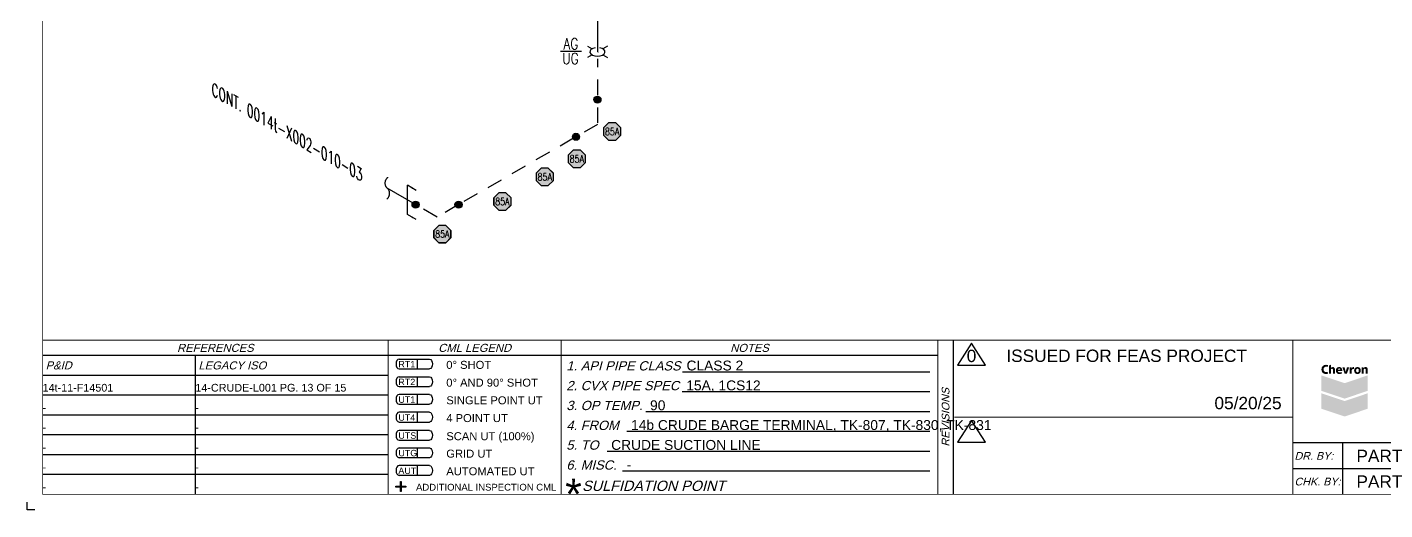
# Model space of a CAD drawing. Header units: inches. Extents: x 0.1 to 17.4, y 0.1 to 11.4.
# Drawn here: x 0.12 to 11.12, y 0.12 to 4.03 of the extents above; entities that cross this region are included whole.
import ezdxf
from ezdxf.enums import TextEntityAlignment as Align

# ---------------------------------------------------------------- set-up
doc = ezdxf.new("R2010")
doc.units = ezdxf.units.IN
doc.header["$MEASUREMENT"] = 0
doc.linetypes.add('HIDDEN2', pattern=[0.1875, 0.125, -0.0625])
for name, color, linetype in [('BORDER', 3, 'Continuous'), ('BORDERTEXT', 7, 'Continuous'), ('Continuation', 7, 'Continuous'), ('DL', 20, 'Continuous'), ('FITTINGS', 4, 'Continuous'), ('LOGO', 8, 'Continuous'), ('PART_PCML', 7, 'Continuous'), ('PIPE-ANNO', 150, 'HIDDEN2'), ('TEXT', 7, 'Continuous'), ('UNAS.PIPE', 251, 'Continuous'), ('WELD POINTS', 41, 'Continuous')]:
    doc.layers.add(name, color=color, linetype=linetype)
doc.layers.add('PIPE', color=7, linetype='Continuous', lineweight=30)
doc.styles.add('FEASStandard', font='arial.ttf')
doc.styles.add('PART_Standard', font='romans', dxfattribs={"width": 0.8, "height": 0.09})
doc.styles.add('Richmond', font='arial.ttf')
doc.styles.add('SIMPLEX', font='ROMANS')
doc.dimstyles.new('Richmond', dxfattribs={"dimtxt": 0.18, "dimasz": 0.18, "dimexe": 0.18, "dimexo": 0.0625, "dimgap": 0.09, "dimtad": 0, "dimtih": 1, "dimtoh": 1, "dimdec": 4, "dimzin": 0, "dimdsep": 46, "dimtxsty": 'Richmond', "dimcen": 0.09, "dimadec": 0, "dimazin": 0, "dimtfac": 1, "dimtdec": 4, "dimtofl": 0, "dimtmove": 0, "dimatfit": 3, "dimfxl": 1, "dimtolj": 1, "dimtzin": 0, "dimarcsym": 0})

# ---------------------------------------------------------------- blocks, each defined once
blk = doc.blocks.new('Border')
h = blk.add_hatch(color=256)
h.dxf.hatch_style = 1
h.paths.add_polyline_path([(3.147, 0.317), (3.11, 0.317), (3.11, 0.31), (3.147, 0.31), (3.147, 0.273), (3.154, 0.273), (3.154, 0.31), (3.191, 0.31), (3.191, 0.317), (3.154, 0.317), (3.154, 0.354), (3.147, 0.354)])
at = {"layer": 'LOGO', "lineweight": 0}
h = blk.add_hatch(color=164, dxfattribs=at)
edge = h.paths.add_edge_path()
edge.add_spline(control_points=[(10.659, 1.229), (10.656, 1.227), (10.65, 1.225), (10.642, 1.225), (10.618, 1.225), (10.605, 1.242), (10.605, 1.262), (10.605, 1.287), (10.622, 1.3), (10.643, 1.3), (10.652, 1.3), (10.656, 1.298), (10.659, 1.297), (10.659, 1.297), (10.656, 1.282), (10.656, 1.282), (10.653, 1.284), (10.65, 1.285), (10.644, 1.285), (10.634, 1.285), (10.623, 1.279), (10.623, 1.263), (10.623, 1.248), (10.632, 1.241), (10.644, 1.241), (10.649, 1.241), (10.652, 1.241), (10.656, 1.243), (10.656, 1.243), (10.659, 1.229), (10.659, 1.229)], knot_values=[0, 0, 0, 0, 1, 1, 1, 2, 2, 2, 3, 3, 3, 4, 4, 4, 5, 5, 5, 6, 6, 6, 7, 7, 7, 8, 8, 8, 9, 9, 9, 10, 10, 10, 10], degree=3, periodic=0)
h = blk.add_hatch(color=150, dxfattribs=at)
h.set_gradient(color1=(0, 127, 255), color2=(0, 59, 117), rotation=45, one_color=1, tint=0.23, name='HEMISPHERICAL')
h.paths.add_polyline_path([(10.605, 1.089), (10.605, 1.214), (10.793, 1.151)])
h = blk.add_hatch(color=142, dxfattribs=at)
h.set_gradient(color1=(0, 153, 204), color2=(0, 57, 77), rotation=75, one_color=1, tint=0.15, name='INVCYLINDER')
h.paths.add_polyline_path([(10.98, 1.214), (10.793, 1.151), (10.605, 1.089), (10.793, 1.026), (10.98, 1.089)])
h = blk.add_hatch(color=164, dxfattribs=at)
edge = h.paths.add_edge_path()
edge.add_spline(control_points=[(10.698, 1.282), (10.692, 1.282), (10.685, 1.279), (10.682, 1.274), (10.682, 1.274), (10.682, 1.274), (10.682, 1.274), (10.682, 1.274), (10.682, 1.3), (10.682, 1.3), (10.682, 1.3), (10.666, 1.294), (10.666, 1.294), (10.666, 1.294), (10.666, 1.228), (10.666, 1.228), (10.666, 1.228), (10.682, 1.228), (10.682, 1.228), (10.682, 1.228), (10.682, 1.259), (10.682, 1.259), (10.682, 1.263), (10.685, 1.268), (10.691, 1.268), (10.697, 1.268), (10.699, 1.263), (10.699, 1.256), (10.699, 1.256), (10.699, 1.228), (10.699, 1.228), (10.699, 1.228), (10.715, 1.228), (10.715, 1.228), (10.715, 1.228), (10.715, 1.259), (10.715, 1.259), (10.715, 1.275), (10.708, 1.282), (10.698, 1.282)], knot_values=[0, 0, 0, 0, 1, 1, 1, 2, 2, 2, 3, 3, 3, 4, 4, 4, 5, 5, 5, 6, 6, 6, 7, 7, 7, 8, 8, 8, 9, 9, 9, 10, 10, 10, 11, 11, 11, 12, 12, 12, 13, 13, 13, 13], degree=3, periodic=0)
h = blk.add_hatch(color=164, dxfattribs=at)
edge = h.paths.add_edge_path(flags=16)
edge.add_spline(control_points=[(10.758, 1.26), (10.758, 1.264), (10.756, 1.271), (10.749, 1.271), (10.742, 1.271), (10.739, 1.265), (10.739, 1.26), (10.739, 1.26), (10.758, 1.26), (10.758, 1.26)], knot_values=[0, 0, 0, 0, 1, 1, 1, 2, 2, 2, 3, 3, 3, 3], degree=3, periodic=0)
edge = h.paths.add_edge_path()
edge.add_spline(control_points=[(10.739, 1.249), (10.74, 1.242), (10.745, 1.238), (10.754, 1.238), (10.759, 1.238), (10.765, 1.24), (10.769, 1.242), (10.769, 1.242), (10.771, 1.23), (10.771, 1.23), (10.765, 1.227), (10.758, 1.225), (10.751, 1.225), (10.732, 1.225), (10.722, 1.237), (10.722, 1.254), (10.722, 1.271), (10.733, 1.282), (10.75, 1.282), (10.767, 1.282), (10.774, 1.27), (10.774, 1.254), (10.774, 1.253), (10.774, 1.25), (10.774, 1.249), (10.774, 1.249), (10.739, 1.249), (10.739, 1.249)], knot_values=[0, 0, 0, 0, 1, 1, 1, 2, 2, 2, 3, 3, 3, 4, 4, 4, 5, 5, 5, 6, 6, 6, 7, 7, 7, 8, 8, 8, 9, 9, 9, 9], degree=3, periodic=0)
blk.add_hatch(color=164, dxfattribs=at).paths.add_polyline_path([(10.793, 1.228), (10.775, 1.28), (10.793, 1.28), (10.802, 1.243), (10.803, 1.243), (10.812, 1.28), (10.83, 1.28), (10.812, 1.228)])
h = blk.add_hatch(color=164, dxfattribs=at)
edge = h.paths.add_edge_path()
edge.add_spline(control_points=[(10.834, 1.263), (10.834, 1.271), (10.834, 1.276), (10.834, 1.28), (10.834, 1.28), (10.849, 1.28), (10.849, 1.28), (10.849, 1.28), (10.849, 1.27), (10.849, 1.27), (10.849, 1.27), (10.85, 1.27), (10.85, 1.27), (10.852, 1.278), (10.857, 1.281), (10.863, 1.281), (10.865, 1.281), (10.866, 1.281), (10.868, 1.281), (10.868, 1.281), (10.868, 1.266), (10.868, 1.266), (10.867, 1.266), (10.864, 1.266), (10.862, 1.266), (10.855, 1.265), (10.852, 1.261), (10.851, 1.256), (10.85, 1.255), (10.85, 1.254), (10.85, 1.252), (10.85, 1.252), (10.85, 1.228), (10.85, 1.228), (10.85, 1.228), (10.834, 1.228), (10.834, 1.228), (10.834, 1.228), (10.834, 1.263), (10.834, 1.263)], knot_values=[0, 0, 0, 0, 1, 1, 1, 2, 2, 2, 3, 3, 3, 4, 4, 4, 5, 5, 5, 6, 6, 6, 7, 7, 7, 8, 8, 8, 9, 9, 9, 10, 10, 10, 11, 11, 11, 12, 12, 12, 13, 13, 13, 13], degree=3, periodic=0)
h = blk.add_hatch(color=164, dxfattribs=at)
edge = h.paths.add_edge_path(flags=16)
edge.add_spline(control_points=[(10.908, 1.254), (10.908, 1.262), (10.905, 1.27), (10.897, 1.27), (10.889, 1.27), (10.886, 1.262), (10.886, 1.254), (10.886, 1.245), (10.889, 1.238), (10.897, 1.238), (10.905, 1.238), (10.908, 1.245), (10.908, 1.254)], knot_values=[0, 0, 0, 0, 1, 1, 1, 2, 2, 2, 3, 3, 3, 4, 4, 4, 4], degree=3, periodic=0)
edge = h.paths.add_edge_path()
edge.add_spline(control_points=[(10.924, 1.254), (10.924, 1.237), (10.914, 1.225), (10.897, 1.225), (10.88, 1.225), (10.87, 1.237), (10.87, 1.254), (10.87, 1.271), (10.88, 1.282), (10.897, 1.282), (10.914, 1.282), (10.924, 1.271), (10.924, 1.254)], knot_values=[0, 0, 0, 0, 1, 1, 1, 2, 2, 2, 3, 3, 3, 4, 4, 4, 4], degree=3, periodic=0)
h = blk.add_hatch(color=164, dxfattribs=at)
edge = h.paths.add_edge_path()
edge.add_spline(control_points=[(10.931, 1.263), (10.931, 1.27), (10.931, 1.275), (10.931, 1.28), (10.931, 1.28), (10.946, 1.28), (10.946, 1.28), (10.946, 1.28), (10.946, 1.273), (10.946, 1.273), (10.946, 1.273), (10.946, 1.273), (10.946, 1.273), (10.948, 1.276), (10.954, 1.282), (10.963, 1.282), (10.973, 1.282), (10.98, 1.275), (10.98, 1.259), (10.98, 1.259), (10.98, 1.228), (10.98, 1.228), (10.98, 1.228), (10.964, 1.228), (10.964, 1.228), (10.964, 1.228), (10.964, 1.257), (10.964, 1.257), (10.964, 1.263), (10.962, 1.268), (10.956, 1.268), (10.951, 1.268), (10.949, 1.265), (10.948, 1.262), (10.947, 1.261), (10.947, 1.259), (10.947, 1.258), (10.947, 1.258), (10.947, 1.228), (10.947, 1.228), (10.947, 1.228), (10.931, 1.228), (10.931, 1.228), (10.931, 1.228), (10.931, 1.263), (10.931, 1.263)], knot_values=[0, 0, 0, 0, 1, 1, 1, 2, 2, 2, 3, 3, 3, 4, 4, 4, 5, 5, 5, 6, 6, 6, 7, 7, 7, 8, 8, 8, 9, 9, 9, 10, 10, 10, 11, 11, 11, 12, 12, 12, 13, 13, 13, 14, 14, 14, 15, 15, 15, 15], degree=3, periodic=0)
h = blk.add_hatch(color=242, dxfattribs=at)
h.set_gradient(color1=(204, 0, 51), color2=(102, 0, 26), rotation=45, one_color=1, tint=0.2, name='HEMISPHERICAL')
h.paths.add_polyline_path([(10.605, 0.944), (10.605, 1.069), (10.793, 1.006)])
h = blk.add_hatch(color=1, dxfattribs=at)
h.set_gradient(color1=(255, 0, 0), color2=(87, 0, 0), rotation=75, one_color=1, tint=0.17, name='INVCYLINDER')
h.paths.add_polyline_path([(10.98, 1.069), (10.793, 1.006), (10.605, 0.944), (10.793, 0.881), (10.98, 0.944)])
blk.add_line((5.432, 1.244), (7.435, 1.244))
for points in [[(5.43, 1.083), (7.435, 1.083)], [(5.136, 0.922), (7.435, 0.922)], [(4.982, 0.762), (7.435, 0.762)], [(4.822, 0.601), (7.435, 0.601)], [(4.947, 0.44), (7.435, 0.44)], [(3.147, 0.317), (3.147, 0.354), (3.154, 0.354), (3.154, 0.317)], [(3.147, 0.31), (3.11, 0.31), (3.11, 0.317), (3.147, 0.317)], [(3.154, 0.31), (3.154, 0.273), (3.147, 0.273), (3.147, 0.31)], [(3.154, 0.317), (3.191, 0.317), (3.191, 0.31), (3.154, 0.31)]]:
    blk.add_lwpolyline(points)
at = {"layer": 'BORDER'}
for p, q in [((7.625, 0.25), (7.625, 1.5)), ((7.5, 1.375), (0.25, 1.375)), ((1.487, 0.25), (1.487, 1.375)), ((1.487, 1.214), (0.25, 1.214)), ((3.048, 1.214), (1.487, 1.214)), ((1.487, 1.054), (0.25, 1.054)), ((3.048, 1.054), (1.487, 1.054)), ((1.487, 0.893), (0.25, 0.893)), ((3.048, 0.893), (1.487, 0.893)), ((1.487, 0.732), (0.25, 0.732)), ((3.048, 0.732), (1.487, 0.732)), ((12.25, 0.667), (10.375, 0.667)), ((10.775, 0.667), (10.775, 0.25)), ((1.487, 0.571), (0.25, 0.571)), ((3.048, 0.571), (1.487, 0.571)), ((12.25, 0.458), (10.375, 0.458)), ((1.487, 0.411), (0.25, 0.411)), ((3.048, 0.411), (1.487, 0.411))]:
    blk.add_line(p, q, dxfattribs=at)
at = {"layer": 'BORDER', "const_width": 0.005}
blk.add_lwpolyline([(0.25, 0.25), (17.25, 0.25), (17.25, 11.25), (0.25, 11.25)], close=True, dxfattribs=at)
at = {"layer": 'BORDER', "const_width": 0.00833}
for points in [[(17.25, 1.5), (0.25, 1.5)], [(3.048, 0.25), (3.048, 1.5)], [(4.45, 0.25), (4.45, 1.5)], [(7.5, 0.25), (7.5, 1.5)], [(10.375, 0.25), (10.375, 1.5)], [(7.634, 0.875), (10.375, 0.875)]]:
    blk.add_lwpolyline(points, dxfattribs=at)
at = {"layer": 'BORDERTEXT', "color": 7, "linetype": 'Continuous'}
for p, q in [((3.137, 1.346), (3.383, 1.346)), ((3.137, 1.267), (3.383, 1.267)), ((3.137, 1.202), (3.383, 1.202)), ((3.137, 1.123), (3.383, 1.123))]:
    blk.add_line(p, q, dxfattribs=at)
at = {"layer": 'BORDERTEXT'}
for p, q in [((3.283, 1.346), (3.283, 1.267)), ((3.283, 1.202), (3.283, 1.123)), ((3.283, 1.059), (3.283, 0.98)), ((3.283, 1.059), (3.283, 0.98)), ((3.283, 0.915), (3.283, 0.836)), ((3.283, 0.915), (3.283, 0.836)), ((3.283, 0.768), (3.283, 0.689)), ((3.283, 0.768), (3.283, 0.689)), ((3.283, 0.626), (3.283, 0.548)), ((3.283, 0.626), (3.283, 0.548)), ((3.283, 0.483), (3.283, 0.405)), ((3.283, 0.483), (3.283, 0.405))]:
    blk.add_line(p, q, dxfattribs=at)
at = {"layer": 'BORDERTEXT', "color": 7}
for p, q in [((3.383, 1.059), (3.137, 1.059)), ((3.137, 0.98), (3.383, 0.98)), ((3.383, 0.915), (3.137, 0.915)), ((3.137, 0.836), (3.383, 0.836)), ((3.383, 0.768), (3.137, 0.768)), ((3.137, 0.689), (3.383, 0.689)), ((3.383, 0.626), (3.137, 0.626)), ((3.137, 0.548), (3.383, 0.548)), ((3.383, 0.483), (3.137, 0.483)), ((3.137, 0.405), (3.383, 0.405))]:
    blk.add_line(p, q, dxfattribs=at)
at = {"layer": 'BORDERTEXT'}
for centre in [(3.137, 1.307), (3.137, 1.163), (3.137, 1.02), (3.137, 0.876), (3.137, 0.729), (3.137, 0.587), (3.137, 0.444)]:
    blk.add_ellipse(centre, major_axis=(0, -0.0394), ratio=0.624439, start_param=3.141593, end_param=6.283185, dxfattribs=at)
at = {"layer": 'BORDERTEXT', "extrusion": (0, 0, -1)}
for centre in [(3.383, 1.307), (3.383, 1.163), (3.383, 1.02), (3.383, 0.876), (3.383, 0.729), (3.383, 0.587), (3.383, 0.444)]:
    blk.add_ellipse(centre, major_axis=(0, -0.0394), ratio=0.624439, start_param=3.141593, end_param=6.283185, dxfattribs=at)
at = {"layer": 'BORDERTEXT', "style": 'FEASStandard', "oblique": 15}
for s, p in [('REFERENCES', (1.649, 1.437)), ('CML LEGEND', (3.749, 1.437)), ('NOTES', (5.975, 1.437))]:
    blk.add_text(s, height=0.065, dxfattribs=at).set_placement(p, align=Align.MIDDLE)
for s, height, p in [('P&ID', 0.065, (0.275, 1.295)), ('LEGACY ISO', 0.065, (1.512, 1.295)), ('DR. BY:', 0.0625, (10.387, 0.562)), ('CHK. BY:', 0.0625, (10.387, 0.354))]:
    blk.add_text(s, height=height, dxfattribs=at).set_placement(p, align=Align.MIDDLE_LEFT)
at = {"layer": 'BORDERTEXT', "style": 'FEASStandard'}
for s, height, p in [('RT1', 0.0518, (3.131, 1.279)), ('0%%D SHOT', 0.0648, (3.519, 1.267)), ('RT2', 0.0518, (3.131, 1.135)), ('0%%D AND 90%%D SHOT', 0.0648, (3.519, 1.123)), ('UT1', 0.0518, (3.131, 0.992)), ('SINGLE POINT UT', 0.0648, (3.519, 0.98)), ('UT4', 0.0518, (3.131, 0.847)), ('4 POINT UT', 0.0648, (3.519, 0.836)), ('UTS', 0.0518, (3.131, 0.701)), ('SCAN UT (100%%%)', 0.0648, (3.519, 0.689)), ('UTG', 0.0518, (3.131, 0.559)), ('GRID UT', 0.0648, (3.519, 0.548)), ('AUT', 0.0518, (3.131, 0.416)), ('AUTOMATED UT', 0.0648, (3.519, 0.405)), ('ADDITIONAL INSPECTION CML', 0.055, (3.274, 0.281))]:
    blk.add_text(s, height=height, dxfattribs=at).set_placement(p)
at = {"layer": 'BORDERTEXT', "style": 'FEASStandard', "oblique": 15}
for s, height, p in [('1. API PIPE CLASS', 0.075, (4.491, 1.254)), ('2. CVX PIPE SPEC', 0.075, (4.491, 1.094)), ('3. OP TEMP.', 0.075, (4.491, 0.933)), ('4. FROM ', 0.075, (4.491, 0.772)), ('5. TO ', 0.075, (4.491, 0.612)), ('6. MISC. ', 0.075, (4.491, 0.451)), ('SULFIDATION POINT', 0.08333, (4.619, 0.278))]:
    blk.add_text(s, height=height, dxfattribs=at).set_placement(p)
blk.add_text('REVISIONS', height=0.0625, rotation=90, dxfattribs=at).set_placement((7.562, 0.875), align=Align.MIDDLE)
at = {"layer": 'BORDERTEXT', "insert": (4.481, 0.378), "char_height": 0.25, "attachment_point": 1, "style": 'FEASStandard'}
blk.add_mtext('*', dxfattribs=at)
blk = doc.blocks.new('BORDER TEXT')
at = {"layer": 'BORDERTEXT'}
for tag, p, height, style in [('API_PIPE_CLASS', (5.464, 1.254), 0.08, 'Richmond'), ('MATERIAL1', (12.263, 1.211), 0.08, 'Richmond'), ('P&ID_#1', (0.25, 1.083), 0.0625, 'FEASStandard'), ('LINE_#1', (1.487, 1.083), 0.0625, 'FEASStandard'), ('CVX_PIPE_SPEC', (5.462, 1.093), 0.08, 'Richmond'), ('MATERIAL2', (12.263, 1.04), 0.08, 'Richmond'), ('OP_TEMP', (5.169, 0.932), 0.08, 'Richmond'), ('P&ID_#2', (0.25, 0.922), 0.0625, 'FEASStandard'), ('LINE_#2', (1.487, 0.922), 0.0625, 'FEASStandard'), ('MATERIAL3', (12.263, 0.868), 0.08, 'Richmond'), ('P&ID_#3', (0.25, 0.762), 0.0625, 'FEASStandard'), ('LINE_#3', (1.487, 0.762), 0.0625, 'FEASStandard'), ('FROM', (5.015, 0.772), 0.08, 'Richmond'), ('MATERIAL4', (12.263, 0.696), 0.08, 'Richmond'), ('P&ID_#4', (0.25, 0.601), 0.0625, 'FEASStandard'), ('LINE_#4', (1.487, 0.601), 0.0625, 'FEASStandard'), ('TO', (4.854, 0.611), 0.08, 'Richmond'), ('MATERIAL5', (12.263, 0.525), 0.08, 'Richmond'), ('P&ID_#5', (0.25, 0.44), 0.0625, 'FEASStandard'), ('LINE_#5', (1.487, 0.44), 0.0625, 'FEASStandard'), ('MISC', (4.979, 0.451), 0.08, 'Richmond'), ('INSULATION', (12.928, 0.414), 0.0625, 'FEASStandard'), ('P&ID_#6', (0.25, 0.28), 0.0625, 'FEASStandard'), ('LINE_#6', (1.487, 0.28), 0.0625, 'FEASStandard'), ('PWHT', (12.928, 0.281), 0.0625, 'FEASStandard')]:
    blk.add_attdef(tag, p, '', height=height, dxfattribs=dict(at, style=style))
at = {"layer": 'BORDERTEXT', "style": 'FEASStandard'}
for tag, p in [('DR.BY', (11.075, 0.562)), ('DR.BY_DATE', (11.95, 0.562)), ('CHK_BY', (11.075, 0.354)), ('CHK._BY_DATE', (11.95, 0.354))]:
    blk.add_attdef(tag, text='', height=0.1, dxfattribs=at).set_placement(p, align=Align.MIDDLE_CENTER)
at = {"layer": 'BORDERTEXT', "style": 'PART_Standard', "width": 0.8}
for tag, p in [('PLANT_NUMBER', (13.938, 0.384)), ('SYSTEM_NUMBER', (14.812, 0.384)), ('CIRCUIT_NUMBER', (15.688, 0.384)), ('SHEET_NUMBER', (16.5, 0.384)), ('REVISION', (17.062, 0.384))]:
    blk.add_attdef(tag, text='', height=0.15, dxfattribs=at).set_placement(p, align=Align.MIDDLE_CENTER)
blk = doc.blocks.new('1_BREAK-PIPE_PIPE_00')
at = {"color": 0, "linetype": 'ByBlock', "lineweight": -2}
for centre, major_axis in [((0.03, -0.092), (0, 0.101)), ((-0.03, 0.092), (0, -0.101))]:
    blk.add_ellipse(centre, major_axis=major_axis, ratio=0.711978, start_param=0.427466, end_param=3.141593, dxfattribs=at)
blk = doc.blocks.new('1_Tilde_30')
at = {"layer": 'PIPE-ANNO', "xscale": -0.5000000000000001, "yscale": 0.5000000000000001, "zscale": 0.5000000000000001, "rotation": 114.4010914305396}
blk.add_blockref('1_BREAK-PIPE_PIPE_00', (0, 0), dxfattribs=at)
blk = doc.blocks.new('1_Cont_330')
at = {"layer": 'Continuation', "style": 'PART_Standard', "oblique": 330, "width": 0.8}
blk.add_attdef('CONT.', (0, 0), '', height=0.09, rotation=330, dxfattribs=at)
blk = doc.blocks.new('2_ELBOW_WELD_30')
at = {"linetype": 'ByBlock', "lineweight": -2}
h = blk.add_hatch(color=0, dxfattribs=at)
edge = h.paths.add_edge_path()
edge.add_arc((0.174, 0.1), 0.0286, 0, 360)
h = blk.add_hatch(color=0, dxfattribs=at)
edge = h.paths.add_edge_path()
edge.add_arc((0, -0.201), 0.0286, 0, 360)
at = {"color": 0, "linetype": 'ByBlock', "lineweight": -2}
for centre in [(0.174, 0.1), (0, -0.201)]:
    blk.add_circle(centre, 0.0286, dxfattribs=at)
blk = doc.blocks.new('AG UG SYMBOL')
blk.add_wipeout([(0, 0), (-0.032, -0.055), (0.032, -0.055)]).dxf.layer = 'FITTINGS'
at = {"layer": 'FITTINGS', "linetype": 'ByBlock', "lineweight": -2}
for p, q in [((-0.081, 0.047), (-0.043, 0.025)), ((0.081, 0.047), (0.043, 0.025)), ((-0.043, -0.025), (-0.081, -0.047)), ((0.043, -0.025), (0.081, -0.047))]:
    blk.add_line(p, q, dxfattribs=at)
at = {"layer": 'FITTINGS'}
blk.add_ellipse((0, 0), major_axis=(-0.0612, 0), ratio=0.57735, start_param=5.03414, end_param=10.673824, dxfattribs=at)
blk = doc.blocks.new('1_Text_00')
at = {"layer": 'TEXT', "style": 'PART_Standard', "width": 0.8}
blk.add_attdef('TEXT', (-0.062, -0.014), '', height=0.09, dxfattribs=at)
blk = doc.blocks.new('PART_PCML')
blk.add_hatch(color=0).paths.add_polyline_path([(-0.07, -0.029), (-0.029, -0.07), (0.029, -0.07), (0.07, -0.029), (0.07, 0.029), (0.029, 0.07), (-0.029, 0.07), (-0.07, 0.029)])
at = {"color": 7, "const_width": 0.009}
blk.add_lwpolyline([(-0.07, 0.029), (-0.029, 0.07), (0.029, 0.07), (0.07, 0.029), (0.07, -0.029), (0.029, -0.07), (-0.029, -0.07), (-0.07, -0.029), (-0.07, 0.029), (-0.029, 0.07)], dxfattribs=at)
at = {"color": 18, "true_color": 0x000000}
blk.add_lwpolyline([(-0.029, 0.07), (-0.07, 0.029), (-0.07, -0.029), (-0.029, -0.07), (0.029, -0.07), (0.07, -0.029), (0.07, 0.029), (0.029, 0.07)], close=True, dxfattribs=at)
at = {"color": 7, "true_color": 0xffffff, "style": 'SIMPLEX', "width": 0.8, "flags": 1}
for tag, p in [('CIRCUIT', (-0.094, 0.089)), ('DM', (-0.053, -0.133)), ('TYPE', (-0.075, -0.204))]:
    blk.add_attdef(tag, p, '', height=0.0586, dxfattribs=at)
at = {"color": 7, "true_color": 0xffffff, "style": 'SIMPLEX', "width": 0.8}
blk.add_attdef('DMDISP', text='', height=0.0586, dxfattribs=at).set_placement((0, 0), align=Align.MIDDLE_CENTER)
blk = doc.blocks.new('ip_mp_area')
at = {"color": 20, "linetype": 'ByBlock', "ltscale": 0.7}
blk.add_line((-0.0292, -0.2367), (0.0734, -0.2959), dxfattribs=at)
for points in [[(-0.0292, -0.1954), (-0.0292, -0.2367)], [(0.0734, -0.2546), (0.0734, -0.2959)]]:
    blk.add_leader(points, dimstyle='Richmond', override={"dimasz": 0.02, "dimgap": 0.09, "dimtad": 0}, dxfattribs=at)
blk = doc.blocks.new('DL_Bracket_330')
at = {"layer": 'DL', "xscale": -1.999999999999999, "yscale": 2, "zscale": 2, "rotation": 239.9999999999999}
blk.add_blockref('ip_mp_area', (0.439, -0.186), dxfattribs=at)

msp = doc.modelspace()

# ---------------------------------------------------------------- hatches: boundary and pattern name
at = {"layer": 'WELD POINTS', "linetype": 'ByBlock', "lineweight": -2}
h = msp.add_hatch(color=256, dxfattribs=at)
edge = h.paths.add_edge_path()
edge.add_arc((3.27, 2.597), 0.0286, 60, 420, ccw=False)
h = msp.add_hatch(color=256, dxfattribs=at)
edge = h.paths.add_edge_path()
edge.add_arc((3.618, 2.597), 0.0286, 60, 420, ccw=False)

# ---------------------------------------------------------------- linework, layer by layer
for p, q in [((0.125, 0.125), (0.125, 0.187)), ((0.187, 0.125), (0.125, 0.125))]:
    msp.add_line(p, q)
at = {"layer": 'BORDERTEXT'}
for points in [[(7.772, 1.474), (7.659, 1.298), (7.885, 1.298)], [(7.772, 0.849), (7.659, 0.673), (7.885, 0.673)]]:
    msp.add_lwpolyline(points, close=True, dxfattribs=at)
at = {"layer": 'PIPE'}
msp.add_line((4.743, 4.354), (4.743, 3.835), dxfattribs=at)
at = {"layer": 'PIPE', "linetype": 'HIDDEN2'}
for p, q in [((4.743, 3.835), (4.743, 3.247)), ((4.743, 3.247), (3.618, 2.597)), ((3.444, 2.497), (3.27, 2.597)), ((3.618, 2.597), (3.444, 2.497))]:
    msp.add_line(p, q, dxfattribs=at)
at = {"layer": 'UNAS.PIPE'}
msp.add_line((3.27, 2.597), (3.041, 2.73), dxfattribs=at)
at = {"layer": 'WELD POINTS', "linetype": 'ByBlock', "lineweight": -2}
for centre in [(3.27, 2.597), (3.618, 2.597)]:
    msp.add_circle(centre, 0.0286, dxfattribs=at)

# ---------------------------------------------------------------- block references
msp.add_blockref('1_Cont_330', (1.619, 3.486)).add_auto_attribs({'CONT.': 'CONT. 0014t-X002-010-03'})
msp.add_blockref('DL_Bracket_330', (3.204, 2.517))
at = {"layer": 'BORDER'}
msp.add_blockref('Border', (0, 0), dxfattribs=at)
at = {"layer": 'BORDERTEXT'}
ref = msp.add_blockref('BORDER TEXT', (0, 0), dxfattribs=at)
ref.add_attrib('CHK_BY', 'PART', dxfattribs={"height": 0.1, "style": 'FEASStandard'}).set_placement((11.075, 0.354), align=Align.MIDDLE_CENTER)
ref.add_attrib('DR.BY', 'PART', dxfattribs={"height": 0.1, "style": 'FEASStandard'}).set_placement((11.075, 0.562), align=Align.MIDDLE_CENTER)
ref.add_attrib('MISC', '-', (4.979, 0.451), dxfattribs={"height": 0.08, "style": 'Richmond'})
ref.add_attrib('TO', 'CRUDE SUCTION LINE', (4.854, 0.611), dxfattribs={"height": 0.08, "style": 'Richmond'})
ref.add_attrib('FROM', '14b CRUDE BARGE TERMINAL, TK-807, TK-830, TK-831', (5.015, 0.772), dxfattribs={"height": 0.08, "style": 'Richmond'})
ref.add_attrib('OP_TEMP', '90', (5.169, 0.932), dxfattribs={"height": 0.08, "style": 'Richmond'})
ref.add_attrib('CVX_PIPE_SPEC', '15A, 1CS12', (5.462, 1.093), dxfattribs={"height": 0.08, "style": 'Richmond'})
ref.add_attrib('API_PIPE_CLASS', 'CLASS 2', (5.464, 1.254), dxfattribs={"height": 0.08, "style": 'Richmond'})
ref.add_attrib('LINE_#6', '-', (1.487, 0.28), dxfattribs={"height": 0.0625, "style": 'FEASStandard'})
ref.add_attrib('LINE_#5', '-', (1.487, 0.44), dxfattribs={"height": 0.0625, "style": 'FEASStandard'})
ref.add_attrib('LINE_#4', '-', (1.487, 0.601), dxfattribs={"height": 0.0625, "style": 'FEASStandard'})
ref.add_attrib('LINE_#3', '-', (1.487, 0.762), dxfattribs={"height": 0.0625, "style": 'FEASStandard'})
ref.add_attrib('LINE_#2', '-', (1.487, 0.922), dxfattribs={"height": 0.0625, "style": 'FEASStandard'})
ref.add_attrib('LINE_#1', '14-CRUDE-L001 PG. 13 OF 15', (1.487, 1.083), dxfattribs={"height": 0.0625, "style": 'FEASStandard'})
ref.add_attrib('P&ID_#6', '-', (0.25, 0.28), dxfattribs={"height": 0.0625, "style": 'FEASStandard'})
ref.add_attrib('P&ID_#5', '-', (0.25, 0.44), dxfattribs={"height": 0.0625, "style": 'FEASStandard'})
ref.add_attrib('P&ID_#4', '-', (0.25, 0.601), dxfattribs={"height": 0.0625, "style": 'FEASStandard'})
ref.add_attrib('P&ID_#3', '-', (0.25, 0.762), dxfattribs={"height": 0.0625, "style": 'FEASStandard'})
ref.add_attrib('P&ID_#2', '-', (0.25, 0.922), dxfattribs={"height": 0.0625, "style": 'FEASStandard'})
ref.add_attrib('P&ID_#1', '14t-11-F14501', (0.25, 1.083), dxfattribs={"height": 0.0625, "style": 'FEASStandard'})
at = {"layer": 'PART_PCML', "color": 13}
for p in [(4.862, 3.189), (4.576, 2.968), (4.316, 2.822), (3.973, 2.623), (3.487, 2.359)]:
    msp.add_blockref('PART_PCML', p, dxfattribs=at).add_auto_attribs({'DMDISP': '85A'})
at = {"layer": 'PIPE-ANNO', "rotation": 239.9999999999999}
msp.add_blockref('1_Tilde_30', (3.041, 2.73), dxfattribs=at)
at = {"layer": 'TEXT'}
for p, values in [((4.53, 3.869), {'TEXT': 'AG'}), ((4.52, 3.749), {'TEXT': 'UG'})]:
    msp.add_blockref('1_Text_00', p, dxfattribs=at).add_auto_attribs(values)
at = {"layer": 'WELD POINTS', "rotation": 180}
msp.add_blockref('2_ELBOW_WELD_30', (4.743, 3.247), dxfattribs=at)

# ---------------------------------------------------------------- texts
at = {"layer": 'BORDERTEXT', "style": 'FEASStandard'}
msp.add_text('ISSUED FOR FEAS PROJECT', height=0.1, dxfattribs=at).set_placement((9.028, 1.373), align=Align.MIDDLE_CENTER)
for tag, text, p in [('0', '', (7.772, 1.372)), ('05/20/25', '-', (10.011, 0.99))]:
    msp.add_attdef(tag, text=text, height=0.1, dxfattribs=at).set_placement(p, align=Align.MIDDLE_CENTER)

# ---------------------------------------------------------------- next in the draw order: block references
at = {"layer": 'FITTINGS'}
msp.add_blockref('AG UG SYMBOL', (4.743, 3.835), dxfattribs=at)

# ---------------------------------------------------------------- next in the draw order: linework, layer by layer
at = {"layer": 'TEXT'}
msp.add_line((4.445, 3.839), (4.614, 3.839), dxfattribs=at)

doc.saveas('drawing.dxf')
